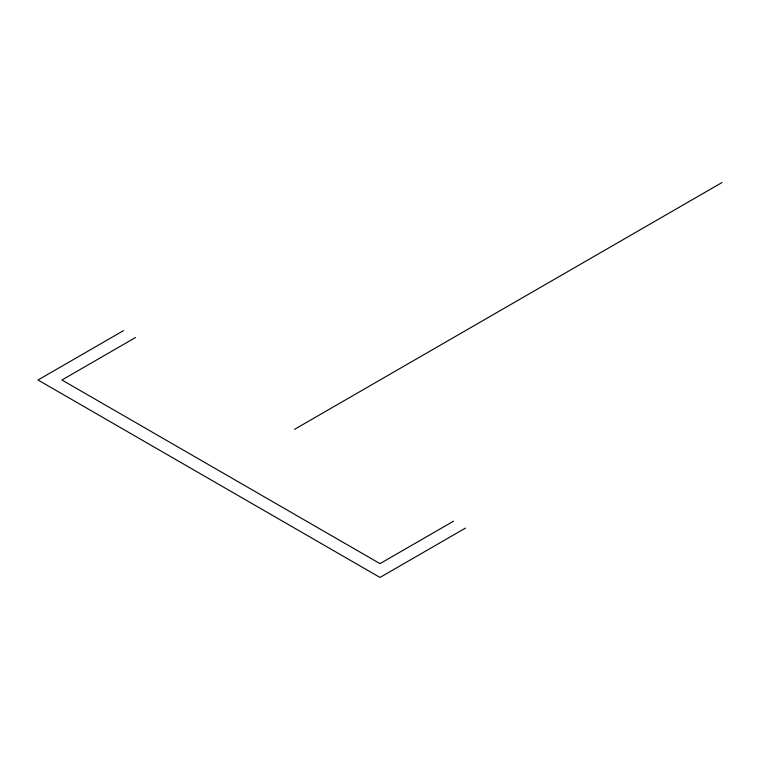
<?xml version="1.0" encoding="UTF-8"?>
<svg xmlns="http://www.w3.org/2000/svg" width="760" height="760" viewBox="0 0 760 760"><rect width="100%" height="100%" fill="white"/><g stroke="black" fill="none" stroke-linecap="round" stroke-linejoin="round"><path stroke-width="1.14" d="M123.5 330.638L38 380L380 577.448L465.5 528.086M135.47 337.544L61.94 380L380 563.635L453.53 521.179M294.5 429.362L722 182.552"/></g></svg>
